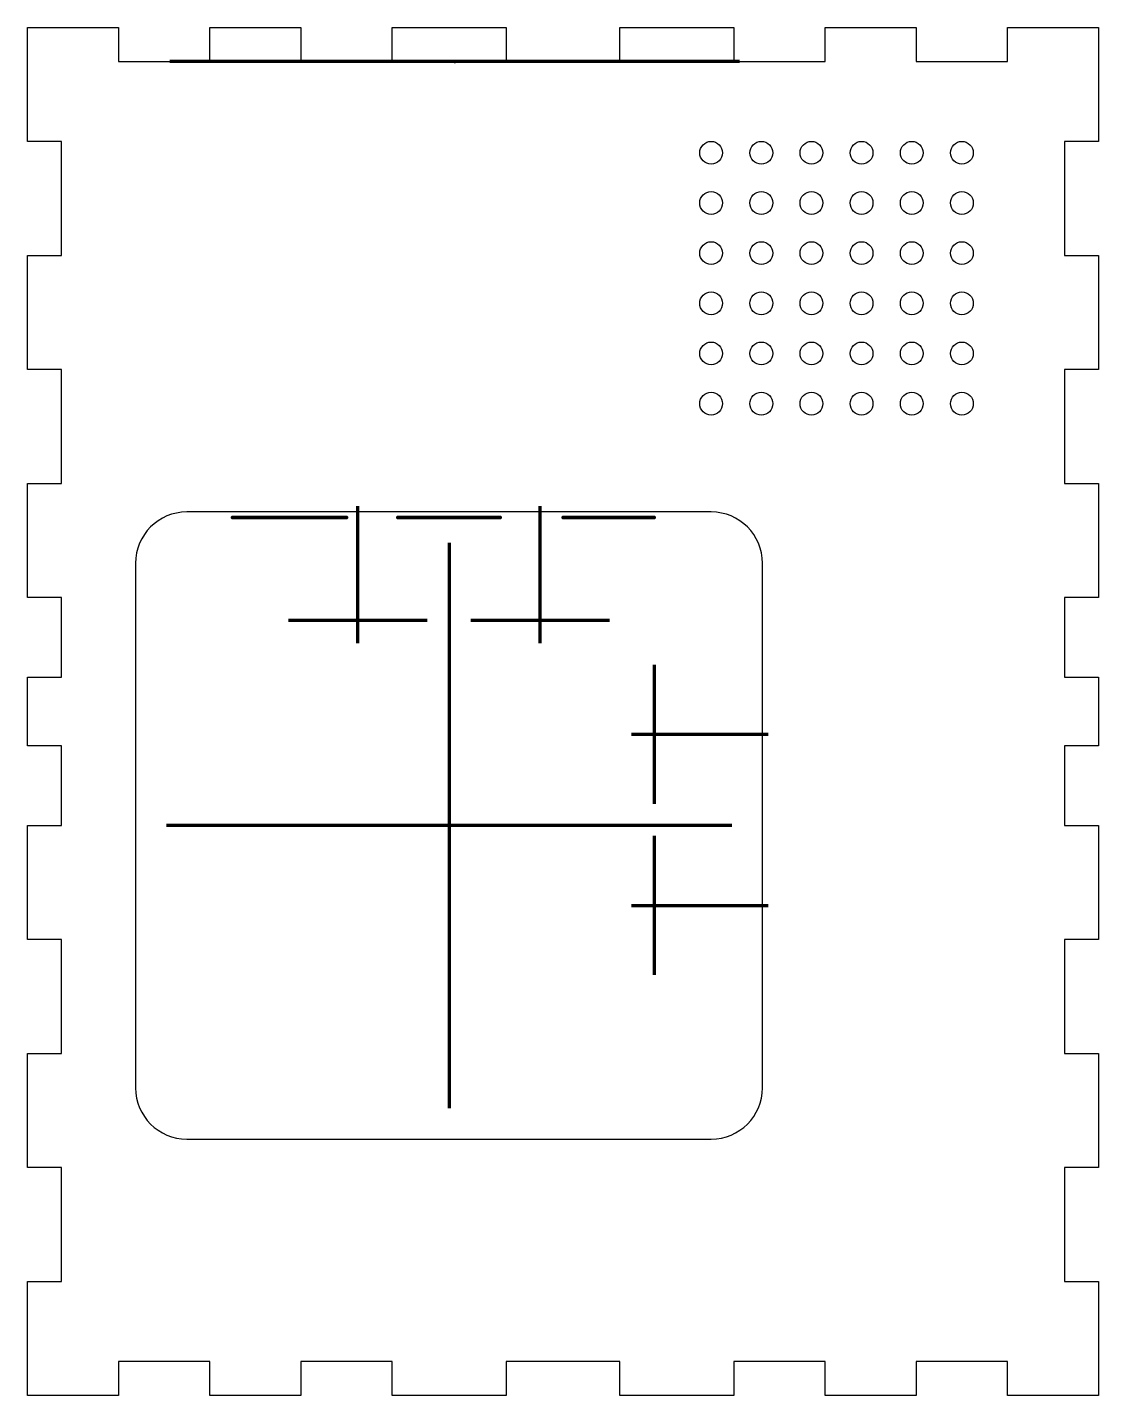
# Model space of a CAD drawing. Header units: millimetres. Extents: x -37 to 57, y -50 to 70.
import ezdxf

# ---------------------------------------------------------------- set-up
doc = ezdxf.new("R2010")
doc.units = ezdxf.units.MM
doc.layers.get('0').update_dxf_attribs({"color": 253, "lineweight": 70})

msp = doc.modelspace()

# ---------------------------------------------------------------- linework, layer by layer
at = {"color": 98, "lineweight": -3}
for p, q in [((-37, 60), (-37, 70)), ((-37, 70), (-29, 70)), ((-29, 70), (-29, 67)), ((-21, 67), (-21, 70)), ((-21, 70), (-13, 70)), ((-13, 70), (-13, 67)), ((-5, 67), (-5, 70)), ((-5, 70), (5, 70)), ((5, 70), (5, 67)), ((15, 67), (15, 70)), ((15, 70), (25, 70)), ((25, 70), (25, 67)), ((33, 67), (33, 70)), ((33, 70), (41, 70)), ((41, 70), (41, 67)), ((49, 67), (49, 70)), ((49, 70), (57, 70)), ((57, 70), (57, 60)), ((-29, 67), (-21, 67)), ((-13, 67), (-5, 67)), ((5, 67), (15, 67)), ((25, 67), (33, 67)), ((41, 67), (49, 67)), ((-34, 60), (-37, 60)), ((-34, 50), (-34, 60)), ((57, 60), (54, 60)), ((54, 60), (54, 50)), ((-37, 40), (-37, 50)), ((-37, 50), (-34, 50)), ((54, 50), (57, 50)), ((57, 50), (57, 40)), ((-34, 40), (-37, 40)), ((-34, 30), (-34, 40)), ((57, 40), (54, 40)), ((54, 40), (54, 30)), ((-37, 20), (-37, 30)), ((-37, 30), (-34, 30)), ((54, 30), (57, 30)), ((57, 30), (57, 20)), ((23, 27.5), (-23, 27.5)), ((-27.5, 23), (-27.5, -23)), ((27.5, -23), (27.5, 23)), ((-34, 20), (-37, 20)), ((-34, 13), (-34, 20)), ((57, 20), (54, 20)), ((54, 20), (54, 13)), ((-37, 7), (-37, 13)), ((-37, 13), (-34, 13)), ((54, 13), (57, 13)), ((57, 13), (57, 7)), ((-34, 7), (-37, 7)), ((-34, 0), (-34, 7)), ((57, 7), (54, 7)), ((54, 7), (54, 0)), ((-37, 0), (-34, 0)), ((-37, -10), (-37, 0)), ((54, 0), (57, 0)), ((57, 0), (57, -10)), ((-34, -10), (-37, -10)), ((-34, -20), (-34, -10)), ((57, -10), (54, -10)), ((54, -10), (54, -20)), ((-37, -30), (-37, -20)), ((-37, -20), (-34, -20)), ((54, -20), (57, -20)), ((57, -20), (57, -30)), ((-23, -27.5), (23, -27.5)), ((-34, -30), (-37, -30)), ((-34, -40), (-34, -30)), ((57, -30), (54, -30)), ((54, -30), (54, -40)), ((-37, -50), (-37, -40)), ((-37, -40), (-34, -40)), ((54, -40), (57, -40)), ((57, -40), (57, -50)), ((-21, -47), (-29, -47)), ((-29, -47), (-29, -50)), ((-21, -50), (-21, -47)), ((-5, -47), (-13, -47)), ((-13, -47), (-13, -50)), ((-5, -50), (-5, -47)), ((15, -47), (5, -47)), ((5, -47), (5, -50)), ((15, -50), (15, -47)), ((33, -47), (25, -47)), ((25, -47), (25, -50)), ((33, -50), (33, -47)), ((49, -47), (41, -47)), ((41, -47), (41, -50)), ((49, -50), (49, -47)), ((-29, -50), (-37, -50)), ((-13, -50), (-21, -50)), ((5, -50), (-5, -50)), ((25, -50), (15, -50)), ((41, -50), (33, -50)), ((57, -50), (49, -50))]:
    msp.add_line(p, q, dxfattribs=at)
for p, q in [((25.5, 67), (-24.5, 67)), ((25.5, 67), (-24.5, 67)), ((25.5, 67), (-24.5, 67)), ((25.5, 67), (-24.5, 67)), ((-8, 16), (-8, 28)), ((8, 16), (8, 28)), ((-19, 27), (-9, 27)), ((-9, 27), (-19, 27)), ((4.5, 27), (-4.5, 27)), ((-4.5, 27), (4.5, 27)), ((18, 27), (10, 27)), ((10, 27), (18, 27)), ((0, 24.8), (0, -24.8)), ((-14.09, 18), (-1.91, 18)), ((-10.54, 18), (-5.46, 18)), ((1.91, 18), (14.09, 18)), ((5.46, 18), (10.54, 18)), ((18, 14.09), (18, 1.91)), ((18, 10.54), (18, 5.46)), ((16, 8), (28, 8)), ((24.8, 0), (-24.8, 0)), ((18, -0.91), (18, -13.09)), ((18, -4.46), (18, -9.54)), ((16, -7), (28, -7))]:
    msp.add_line(p, q)
for centre in [(23, 59), (27.4, 59), (31.8, 59), (36.2, 59), (40.6, 59), (45, 59), (23, 54.6), (27.4, 54.6), (31.8, 54.6), (36.2, 54.6), (40.6, 54.6), (45, 54.6), (23, 50.2), (27.4, 50.2), (31.8, 50.2), (36.2, 50.2), (40.6, 50.2), (45, 50.2), (23, 45.8), (27.4, 45.8), (31.8, 45.8), (36.2, 45.8), (40.6, 45.8), (45, 45.8), (23, 41.4), (27.4, 41.4), (31.8, 41.4), (36.2, 41.4), (40.6, 41.4), (45, 41.4), (23, 37), (27.4, 37), (31.8, 37), (36.2, 37), (40.6, 37), (45, 37)]:
    msp.add_circle(centre, 1, dxfattribs=at)
for centre, start, end in [((-23, 23), 90, 180), ((23, 23), 360, 90), ((-23, -23), 180, 270), ((23, -23), 270, 0)]:
    msp.add_arc(centre, 4.5, start, end, dxfattribs=at)
for p in [(0.5, 67), (-19, 27), (-9, 27), (-4.5, 27), (0, 27), (4.5, 27), (10, 27), (14, 27), (18, 27)]:
    msp.add_point(p)

doc.saveas('drawing.dxf')
